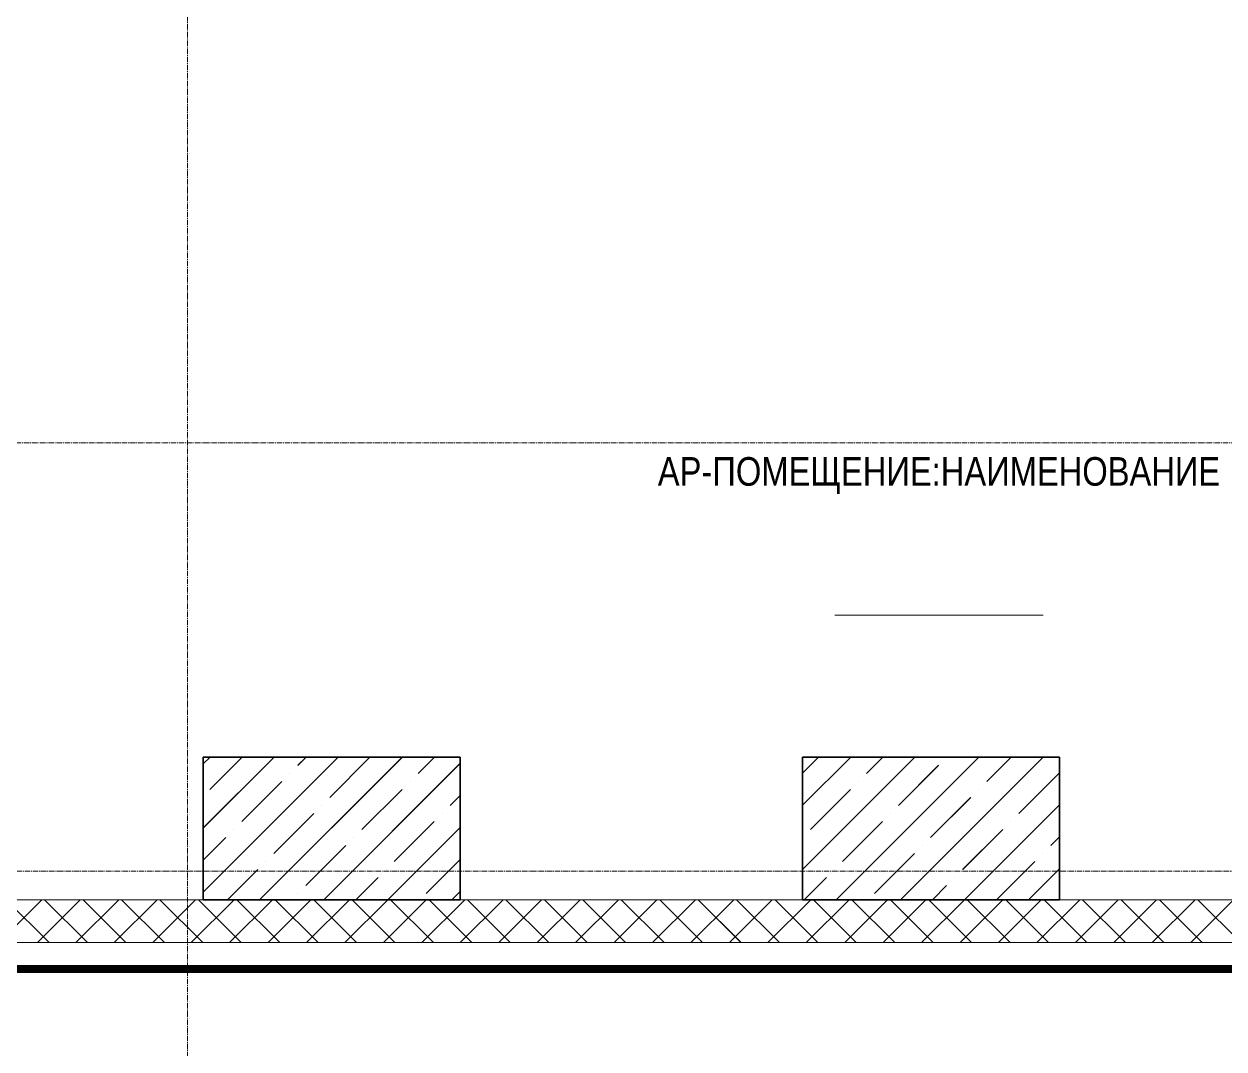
# Model space of a CAD drawing. Header units: millimetres. Extents: x 470010 to 1231400, y -134005 to 421770.
# Drawn here: x 845550 to 849754, y 135591 to 139180 of the extents above; entities that cross this region are included whole.
import ezdxf
from ezdxf.enums import TextEntityAlignment as Align

# ---------------------------------------------------------------- set-up
doc = ezdxf.new("R2010")
doc.units = ezdxf.units.MM
doc.linetypes.add('CENTER2', pattern=[28.575, 19.05, -3.175, 3.175, -3.175])
doc.layers.get('Defpoints').update_dxf_attribs({"color": 140})
doc.layers.add('A-AREA', color=7, linetype='Continuous', lineweight=15, true_color=0x7f7f7f)
doc.layers.add('РД_Оси_100', color=7, linetype='Continuous', lineweight=0, true_color=0x525252)
for name, color, linetype, lineweight in [('АР_Стены ЖБ', 7, 'Continuous', 35), ('АР_Тонкая', 254, 'Continuous', 5), ('АР_Утеплитель', 31, 'Continuous', 0), ('АР_Штриховка', 8, 'Continuous', 0)]:
    doc.layers.add(name, color=color, linetype=linetype, lineweight=lineweight)
doc.styles.add('style1', font='ARIALN.TTF')

# ---------------------------------------------------------------- blocks, each defined once
blk = doc.blocks.new('СОШ_2200_АР_ОСИ_М100_28.05.24')
at = {"layer": 'РД_Оси_100', "color": 251, "linetype": 'CENTER2', "true_color": 0x636466}
for p, q in [((39600, -6155), (39600, 139938.679)), ((71363.995, 15000), (33000, 15000)), ((33000, 13500), (85055, 13500))]:
    blk.add_line(p, q, dxfattribs=at)
blk = doc.blocks.new('A$C9108343f')
at = {"layer": 'A-AREA', "color": 18, "true_color": 0x000000}
blk.add_line((182672.1, 237476), (183402.1, 237476), dxfattribs=at)
at = {"layer": 'АР_Стены ЖБ', "color": 18, "linetype": 'Continuous', "lineweight": 35, "true_color": 0x000000}
for p, q in [((180459.1, 236979.5), (180459.1, 236479.5)), ((181359.1, 236979.5), (180459.1, 236979.5)), ((181359.1, 236479.5), (181359.1, 236979.5)), ((182559.1, 236979.5), (182559.1, 236479.5)), ((183459.1, 236979.5), (182559.1, 236979.5)), ((183459.1, 236479.5), (183459.1, 236979.5)), ((180459.1, 236479.5), (181359.1, 236479.5)), ((182559.1, 236479.5), (183459.1, 236479.5))]:
    blk.add_line(p, q, dxfattribs=at)
at = {"layer": 'АР_Тонкая', "color": 18, "linetype": 'Continuous', "lineweight": 5, "true_color": 0x000000}
for p, q in [((186154.1, 236329.5), (167604.1, 236329.5)), ((167604.1, 236249.5), (186074.1, 236249.5)), ((186074.1, 236249.5), (167604.1, 236249.5)), ((167604.1, 236224.5), (186049.1, 236224.5))]:
    blk.add_line(p, q, dxfattribs=at)
at = {"layer": 'АР_Утеплитель', "color": 18, "linetype": 'Continuous', "lineweight": 0, "true_color": 0x000000}
for p, q in [((186304.1, 236479.5), (167604.1, 236479.5)), ((167604.1, 236329.5), (186154.1, 236329.5))]:
    blk.add_line(p, q, dxfattribs=at)
at = {"layer": 'АР_Штриховка', "color": 18, "linetype": 'Continuous', "lineweight": 5, "true_color": 0x000000}
for p, q in [((180459.1, 236955.4), (180483.2, 236979.5)), ((180459.1, 236730.9), (180707.7, 236979.5)), ((180459.1, 236506.3), (180932.2, 236979.5)), ((180482.1, 236866.1), (180595.5, 236979.5)), ((180656.7, 236479.5), (181156.7, 236979.5)), ((180790.8, 236950.3), (180820, 236979.5)), ((181211.8, 236922.3), (181269, 236979.5)), ((182559.1, 236810.3), (182728.3, 236979.5)), ((182559.1, 236585.8), (182952.8, 236979.5)), ((182677.3, 236479.5), (183177.3, 236979.5)), ((182783.3, 236922.3), (182840.5, 236979.5)), ((182901.8, 236479.5), (183401.8, 236979.5)), ((183204.3, 236894.2), (183289.6, 236979.5)), ((180881.3, 236479.5), (181359.1, 236957.3)), ((180903.1, 236838.1), (181043.4, 236978.4)), ((182559.1, 236922.5), (182614.9, 236978.4)), ((182895.6, 236810), (183035.9, 236950.3)), ((183063.9, 236978.4), (183063.9, 236978.4)), ((180762.8, 236922.3), (180762.8, 236922.3)), ((183316.5, 236781.9), (183456.8, 236922.3)), ((180594.4, 236753.9), (180734.7, 236894.2)), ((181015.3, 236725.8), (181155.6, 236866.1)), ((181183.7, 236894.2), (181183.7, 236894.2)), ((182586.9, 236725.8), (182727.2, 236866.1)), ((182755.3, 236894.2), (182755.3, 236894.2)), ((183176.2, 236866.1), (183176.2, 236866.1)), ((181324, 236810), (181359.1, 236845.1)), ((183007.8, 236697.8), (183148.1, 236838.1)), ((183126.3, 236479.5), (183459.1, 236812.3)), ((180706.6, 236641.6), (180846.9, 236781.9)), ((180875, 236810), (180875, 236810)), ((181296, 236781.9), (181296, 236781.9)), ((182867.5, 236781.9), (182867.5, 236781.9)), ((181105.8, 236479.5), (181359.1, 236732.8)), ((181127.6, 236613.6), (181267.9, 236753.9)), ((182699.1, 236613.6), (182839.4, 236753.9)), ((183288.5, 236753.9), (183288.5, 236753.9)), ((180459.1, 236618.6), (180538.3, 236697.8)), ((180566.3, 236725.8), (180566.3, 236725.8)), ((180987.3, 236697.8), (180987.3, 236697.8)), ((183120.1, 236585.5), (183260.4, 236725.8)), ((183428.8, 236669.7), (183459.1, 236700)), ((180818.9, 236529.4), (180959.2, 236669.7)), ((182979.8, 236669.7), (182979.8, 236669.7)), ((180678.6, 236613.6), (180678.6, 236613.6)), ((181239.8, 236501.3), (181359.1, 236620.6)), ((182811.4, 236501.3), (182951.7, 236641.6)), ((183238.6, 236479.5), (183372.6, 236613.6)), ((183400.7, 236641.6), (183400.7, 236641.6)), ((180544.5, 236479.5), (180650.5, 236585.5)), ((181099.5, 236585.5), (181099.5, 236585.5)), ((182671.1, 236585.5), (182671.1, 236585.5)), ((183350.8, 236479.5), (183459.1, 236587.8)), ((180993.5, 236479.5), (181071.5, 236557.4)), ((182565.1, 236479.5), (182643, 236557.4)), ((183014.1, 236479.5), (183063.9, 236529.4)), ((183092, 236557.4), (183092, 236557.4)), ((180790.8, 236501.3), (180790.8, 236501.3)), ((181330.3, 236479.5), (181359.1, 236508.3))]:
    blk.add_line(p, q, dxfattribs=at)
at = {"layer": 'АР_Штриховка', "color": 18, "linetype": 'Continuous', "lineweight": 0, "true_color": 0x000000}
for p, q in [((179743.4, 236329.5), (179893.4, 236479.5)), ((179918.7, 236329.5), (179768.7, 236479.5)), ((179878.1, 236329.5), (180028.1, 236479.5)), ((180053.4, 236329.5), (179903.4, 236479.5)), ((180012.8, 236329.5), (180162.8, 236479.5)), ((180188.1, 236329.5), (180038.1, 236479.5)), ((180147.5, 236329.5), (180297.5, 236479.5)), ((180322.8, 236329.5), (180172.8, 236479.5)), ((180282.2, 236329.5), (180432.2, 236479.5)), ((180457.5, 236329.5), (180307.5, 236479.5)), ((180416.9, 236329.5), (180566.9, 236479.5)), ((180592.2, 236329.5), (180442.2, 236479.5)), ((180551.6, 236329.5), (180701.6, 236479.5)), ((180726.9, 236329.5), (180576.9, 236479.5)), ((180686.4, 236329.5), (180836.4, 236479.5)), ((180861.6, 236329.5), (180711.6, 236479.5)), ((180821.1, 236329.5), (180971.1, 236479.5)), ((180996.3, 236329.5), (180846.3, 236479.5)), ((180955.8, 236329.5), (181105.8, 236479.5)), ((181131, 236329.5), (180981, 236479.5)), ((181090.5, 236329.5), (181240.5, 236479.5)), ((181265.7, 236329.5), (181115.7, 236479.5)), ((181225.2, 236329.5), (181375.2, 236479.5)), ((181400.4, 236329.5), (181250.4, 236479.5)), ((181359.9, 236329.5), (181509.9, 236479.5)), ((181535.1, 236329.5), (181385.1, 236479.5)), ((181494.6, 236329.5), (181644.6, 236479.5)), ((181669.8, 236329.5), (181519.8, 236479.5)), ((181629.3, 236329.5), (181779.3, 236479.5)), ((181804.5, 236329.5), (181654.5, 236479.5)), ((181764, 236329.5), (181914, 236479.5)), ((181939.2, 236329.5), (181789.2, 236479.5)), ((181898.7, 236329.5), (182048.7, 236479.5)), ((182073.9, 236329.5), (181923.9, 236479.5)), ((182033.4, 236329.5), (182183.4, 236479.5)), ((182208.7, 236329.5), (182058.7, 236479.5)), ((182168.1, 236329.5), (182318.1, 236479.5)), ((182343.4, 236329.5), (182193.4, 236479.5)), ((182302.8, 236329.5), (182452.8, 236479.5)), ((182478.1, 236329.5), (182328.1, 236479.5)), ((182437.5, 236329.5), (182587.5, 236479.5)), ((182612.8, 236329.5), (182462.8, 236479.5)), ((182572.2, 236329.5), (182722.2, 236479.5)), ((182747.5, 236329.5), (182597.5, 236479.5)), ((182706.9, 236329.5), (182856.9, 236479.5)), ((182882.2, 236329.5), (182732.2, 236479.5)), ((182841.6, 236329.5), (182991.6, 236479.5)), ((183016.9, 236329.5), (182866.9, 236479.5)), ((182976.3, 236329.5), (183126.3, 236479.5)), ((183151.6, 236329.5), (183001.6, 236479.5)), ((183111, 236329.5), (183261, 236479.5)), ((183286.3, 236329.5), (183136.3, 236479.5)), ((183245.7, 236329.5), (183395.7, 236479.5)), ((183421, 236329.5), (183271, 236479.5)), ((183380.4, 236329.5), (183530.4, 236479.5)), ((183555.7, 236329.5), (183405.7, 236479.5)), ((183515.1, 236329.5), (183665.1, 236479.5)), ((183690.4, 236329.5), (183540.4, 236479.5)), ((183649.8, 236329.5), (183799.8, 236479.5)), ((183825.1, 236329.5), (183675.1, 236479.5)), ((183784.5, 236329.5), (183934.5, 236479.5)), ((183959.8, 236329.5), (183809.8, 236479.5)), ((183919.2, 236329.5), (184069.2, 236479.5)), ((184094.5, 236329.5), (183944.5, 236479.5)), ((167604.1, 236249.2), (186073.8, 236249.2)), ((167604.1, 236248.2), (186072.8, 236248.2)), ((167604.1, 236247.2), (186071.8, 236247.2)), ((167604.1, 236246.2), (186070.8, 236246.2)), ((167604.1, 236245.2), (186069.8, 236245.2)), ((167604.1, 236244.2), (186068.8, 236244.2)), ((167604.1, 236243.2), (186067.8, 236243.2)), ((167604.1, 236242.2), (186066.8, 236242.2)), ((167604.1, 236241.2), (186065.8, 236241.2)), ((167604.1, 236240.2), (186064.8, 236240.2)), ((167604.1, 236239.2), (186063.8, 236239.2)), ((167604.1, 236238.2), (186062.8, 236238.2)), ((167604.1, 236237.2), (186061.8, 236237.2)), ((167604.1, 236236.2), (186060.8, 236236.2)), ((167604.1, 236235.2), (186059.8, 236235.2)), ((167604.1, 236234.2), (186058.8, 236234.2)), ((167604.1, 236233.2), (186057.8, 236233.2)), ((167604.1, 236232.2), (186056.8, 236232.2)), ((167604.1, 236231.2), (186055.8, 236231.2)), ((167604.1, 236230.2), (186054.8, 236230.2)), ((167604.1, 236229.2), (186053.8, 236229.2)), ((167604.1, 236228.2), (186052.8, 236228.2)), ((167604.1, 236227.2), (186051.8, 236227.2)), ((167604.1, 236226.2), (186050.8, 236226.2)), ((167604.1, 236225.2), (186049.8, 236225.2))]:
    blk.add_line(p, q, dxfattribs=at)
at = {"layer": 'РД_Оси_100'}
blk.add_blockref('СОШ_2200_АР_ОСИ_М100_28.05.24', (140804.1, 223079.5), dxfattribs=at)
at = {"layer": 'Defpoints', "color": 18, "true_color": 0x000000, "style": 'style1'}
for p in [(143949.3, 316089.1), (143975, 281639.5), (143890.4, 273244.7), (143840, 264276.8), (143967.8, 254892.4), (12252, 104178.1), (12382.6, 96023.1)]:
    blk.add_attdef('АР-ПОМЕЩЕНИЕ:НАИМЕНОВАНИЕ', text='', height=100, dxfattribs=at).set_placement(p, align=Align.MIDDLE)
at = {"layer": 'Defpoints', "color": 18, "true_color": 0x000000, "style": 'style1', "flags": 8}
for p in [(143951.3, 279099.1), (143848.3, 269251.1), (143875.3, 260094.2), (144049.7, 250824.7), (163419.3, 238153.4), (155897.5, 237966), (183037.2, 237966), (143342.9, 237876.2)]:
    blk.add_attdef('АР-ПОМЕЩЕНИЕ:НАИМЕНОВАНИЕ', text='', height=100, dxfattribs=at).set_placement(p, align=Align.MIDDLE)

msp = doc.modelspace()

# ---------------------------------------------------------------- linework, layer by layer
at = {"layer": 'A-AREA', "color": 18, "true_color": 0x000000}
msp.add_line((848390.745, 137109.787), (849120.745, 137109.787), dxfattribs=at)
at = {"layer": 'АР_Стены ЖБ', "color": 18, "linetype": 'Continuous', "lineweight": 35, "true_color": 0x000000}
for p, q in [((846177.706, 136613.251), (846177.706, 136113.251)), ((847077.706, 136613.251), (846177.706, 136613.251)), ((847077.706, 136113.251), (847077.706, 136613.251)), ((848277.706, 136613.251), (848277.706, 136113.251)), ((849177.706, 136613.251), (848277.706, 136613.251)), ((849177.706, 136113.251), (849177.706, 136613.251)), ((846177.706, 136113.251), (847077.706, 136113.251)), ((848277.706, 136113.251), (849177.706, 136113.251))]:
    msp.add_line(p, q, dxfattribs=at)
at = {"layer": 'АР_Тонкая', "color": 18, "linetype": 'Continuous', "lineweight": 5, "true_color": 0x000000}
for p, q in [((851872.706, 135963.251), (833322.706, 135963.251)), ((833322.706, 135883.251), (851792.706, 135883.251)), ((851792.706, 135883.251), (833322.706, 135883.251)), ((833322.706, 135858.251), (851767.706, 135858.251))]:
    msp.add_line(p, q, dxfattribs=at)
at = {"layer": 'АР_Утеплитель', "color": 18, "linetype": 'Continuous', "lineweight": 0, "true_color": 0x000000}
for p, q in [((852022.706, 136113.251), (833322.706, 136113.251)), ((833322.706, 135963.251), (851872.706, 135963.251))]:
    msp.add_line(p, q, dxfattribs=at)
at = {"layer": 'АР_Штриховка', "color": 18, "linetype": 'Continuous', "lineweight": 5, "true_color": 0x000000}
for p, q in [((846177.706, 136589.116), (846201.841, 136613.25)), ((846177.706, 136364.609), (846426.347, 136613.25)), ((846177.706, 136140.103), (846650.854, 136613.25)), ((846200.736, 136499.892), (846314.094, 136613.25)), ((846375.36, 136113.25), (846875.36, 136613.25)), ((846509.433, 136584.082), (846538.6, 136613.25)), ((846621.686, 136471.829), (846762.002, 136612.146)), ((846930.382, 136556.019), (846987.613, 136613.25)), ((848277.706, 136444.052), (848446.905, 136613.25)), ((848277.706, 136219.545), (848671.411, 136613.25)), ((848277.706, 136556.305), (848333.547, 136612.146)), ((848395.918, 136113.25), (848895.918, 136613.25)), ((848501.927, 136556.019), (848559.158, 136613.25)), ((848620.424, 136113.25), (849120.424, 136613.25)), ((848922.877, 136527.956), (849008.171, 136613.25)), ((846599.866, 136113.25), (847077.706, 136591.09)), ((848614.18, 136443.766), (848754.497, 136584.082)), ((846312.99, 136387.639), (846453.306, 136527.956)), ((849035.13, 136415.702), (849175.446, 136556.019)), ((846733.939, 136359.576), (846874.256, 136499.892)), ((848305.484, 136359.576), (848445.8, 136499.892)), ((847042.635, 136443.766), (847077.706, 136478.837)), ((848726.433, 136331.513), (848866.75, 136471.829)), ((848844.93, 136113.25), (849177.706, 136446.026)), ((846425.243, 136275.386), (846565.559, 136415.702)), ((846824.373, 136113.25), (847077.706, 136366.584)), ((846846.192, 136247.323), (846986.509, 136387.639)), ((848417.737, 136247.323), (848558.054, 136387.639)), ((846177.706, 136252.356), (846256.863, 136331.513)), ((848838.687, 136219.259), (848979.003, 136359.576)), ((849147.383, 136303.449), (849177.706, 136333.773)), ((846537.496, 136163.133), (846677.813, 136303.449)), ((846958.446, 136135.069), (847077.706, 136254.33)), ((848529.99, 136135.069), (848670.307, 136275.386)), ((848957.184, 136113.25), (849091.256, 136247.323)), ((846263.107, 136113.25), (846369.116, 136219.259)), ((849069.437, 136113.25), (849177.706, 136221.52)), ((846712.12, 136113.25), (846790.066, 136191.196)), ((848283.664, 136113.25), (848361.611, 136191.196)), ((848732.677, 136113.25), (848782.56, 136163.133)), ((847048.879, 136113.25), (847077.706, 136142.077))]:
    msp.add_line(p, q, dxfattribs=at)
at = {"layer": 'АР_Штриховка', "color": 18, "linetype": 'Continuous', "lineweight": 0, "true_color": 0x000000}
for p, q in [((845462.038, 135963.251), (845612.038, 136113.251)), ((845637.297, 135963.251), (845487.297, 136113.251)), ((845596.742, 135963.251), (845746.742, 136113.251)), ((845772.001, 135963.251), (845622.001, 136113.251)), ((845731.445, 135963.251), (845881.445, 136113.251)), ((845906.705, 135963.251), (845756.705, 136113.251)), ((845866.149, 135963.251), (846016.149, 136113.251)), ((846041.409, 135963.251), (845891.409, 136113.251)), ((846000.853, 135963.251), (846150.853, 136113.251)), ((846176.112, 135963.251), (846026.112, 136113.251)), ((846135.557, 135963.251), (846285.557, 136113.251)), ((846310.816, 135963.251), (846160.816, 136113.251)), ((846270.261, 135963.251), (846420.261, 136113.251)), ((846445.52, 135963.251), (846295.52, 136113.251)), ((846404.965, 135963.251), (846554.965, 136113.251)), ((846580.224, 135963.251), (846430.224, 136113.251)), ((846539.669, 135963.251), (846689.669, 136113.251)), ((846714.928, 135963.251), (846564.928, 136113.251)), ((846674.372, 135963.251), (846824.372, 136113.251)), ((846849.632, 135963.251), (846699.632, 136113.251)), ((846809.076, 135963.251), (846959.076, 136113.251)), ((846984.336, 135963.251), (846834.336, 136113.251)), ((846943.78, 135963.251), (847093.78, 136113.251)), ((847119.039, 135963.251), (846969.039, 136113.251)), ((847078.484, 135963.251), (847228.484, 136113.251)), ((847253.743, 135963.251), (847103.743, 136113.251)), ((847213.188, 135963.251), (847363.188, 136113.251)), ((847388.447, 135963.251), (847238.447, 136113.251)), ((847347.892, 135963.251), (847497.892, 136113.251)), ((847523.151, 135963.251), (847373.151, 136113.251)), ((847482.595, 135963.251), (847632.595, 136113.251)), ((847657.855, 135963.251), (847507.855, 136113.251)), ((847617.299, 135963.251), (847767.299, 136113.251)), ((847792.559, 135963.251), (847642.559, 136113.251)), ((847752.003, 135963.251), (847902.003, 136113.251)), ((847927.262, 135963.251), (847777.262, 136113.251)), ((847886.707, 135963.251), (848036.707, 136113.251)), ((848061.966, 135963.251), (847911.966, 136113.251)), ((848021.411, 135963.251), (848171.411, 136113.251)), ((848196.67, 135963.251), (848046.67, 136113.251)), ((848156.115, 135963.251), (848306.115, 136113.251)), ((848331.374, 135963.251), (848181.374, 136113.251)), ((848290.818, 135963.251), (848440.818, 136113.251)), ((848466.078, 135963.251), (848316.078, 136113.251)), ((848425.522, 135963.251), (848575.522, 136113.251)), ((848600.782, 135963.251), (848450.782, 136113.251)), ((848560.226, 135963.251), (848710.226, 136113.251)), ((848735.485, 135963.251), (848585.485, 136113.251)), ((848694.93, 135963.251), (848844.93, 136113.251)), ((848870.189, 135963.251), (848720.189, 136113.251)), ((848829.634, 135963.251), (848979.634, 136113.251)), ((849004.893, 135963.251), (848854.893, 136113.251)), ((848964.338, 135963.251), (849114.338, 136113.251)), ((849139.597, 135963.251), (848989.597, 136113.251)), ((849099.042, 135963.251), (849249.042, 136113.251)), ((849274.301, 135963.251), (849124.301, 136113.251)), ((849233.745, 135963.251), (849383.745, 136113.251)), ((849409.005, 135963.251), (849259.005, 136113.251)), ((849368.449, 135963.251), (849518.449, 136113.251)), ((849543.709, 135963.251), (849393.709, 136113.251)), ((849503.153, 135963.251), (849653.153, 136113.251)), ((849678.412, 135963.251), (849528.412, 136113.251)), ((849637.857, 135963.251), (849787.857, 136113.251)), ((849813.116, 135963.251), (849663.116, 136113.251)), ((833322.706, 135883), (851792.455, 135883)), ((833322.706, 135882), (851791.455, 135882)), ((833322.706, 135881), (851790.455, 135881)), ((833322.706, 135880), (851789.455, 135880)), ((833322.706, 135879), (851788.455, 135879)), ((833322.706, 135878), (851787.455, 135878)), ((833322.706, 135877), (851786.455, 135877)), ((833322.706, 135876), (851785.455, 135876)), ((833322.706, 135875), (851784.455, 135875)), ((833322.706, 135874), (851783.455, 135874)), ((833322.706, 135873), (851782.455, 135873)), ((833322.706, 135872), (851781.455, 135872)), ((833322.706, 135871), (851780.455, 135871)), ((833322.706, 135870), (851779.455, 135870)), ((833322.706, 135869), (851778.455, 135869)), ((833322.706, 135868), (851777.455, 135868)), ((833322.706, 135867), (851776.455, 135867)), ((833322.706, 135866), (851775.455, 135866)), ((833322.706, 135865), (851774.455, 135865)), ((833322.706, 135864), (851773.455, 135864)), ((833322.706, 135863), (851772.455, 135863)), ((833322.706, 135862), (851771.455, 135862)), ((833322.706, 135861), (851770.455, 135861)), ((833322.706, 135860), (851769.455, 135860)), ((833322.706, 135859), (851768.455, 135859))]:
    msp.add_line(p, q, dxfattribs=at)

# ---------------------------------------------------------------- block references
msp.add_blockref('A$C9108343f', (665718.612, -100366.242))
at = {"layer": 'РД_Оси_100'}
msp.add_blockref('СОШ_2200_АР_ОСИ_М100_28.05.24', (806522.706, 122713.251), dxfattribs=at)

# ---------------------------------------------------------------- texts
at = {"layer": 'Defpoints', "color": 18, "true_color": 0x000000, "style": 'style1', "flags": 8}
msp.add_attdef('АР-ПОМЕЩЕНИЕ:НАИМЕНОВАНИЕ', text='0', height=100, dxfattribs=at).set_placement((848755.815, 137599.726), align=Align.MIDDLE)

doc.saveas('drawing.dxf')
